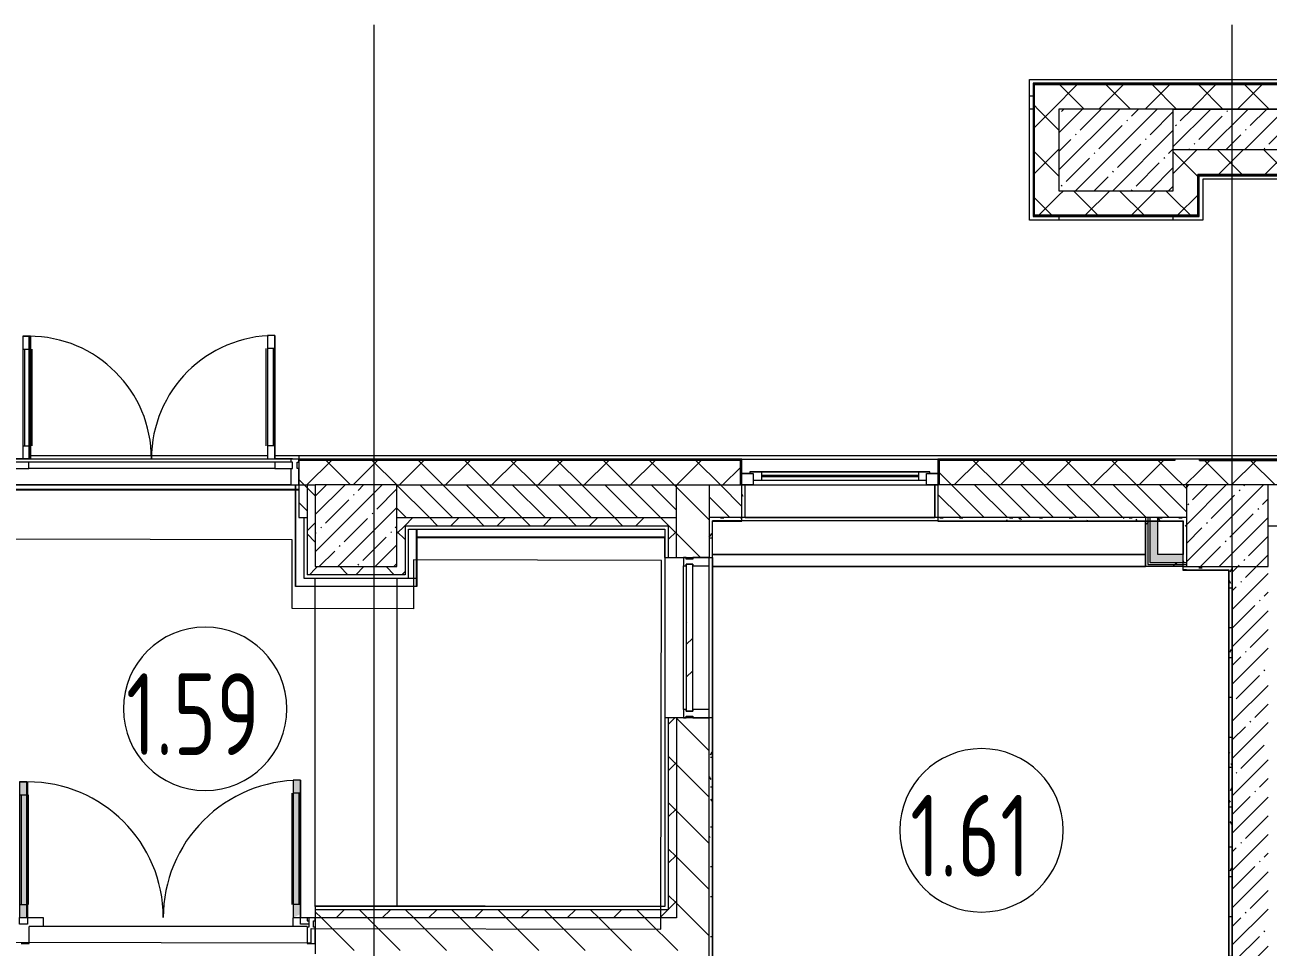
# Model space of a CAD drawing. Header units: millimetres. Extents: x -1113 to 415037, y -3642 to 354837.
# Drawn here: x 113889 to 121495, y 16135 to 21779 of the extents above; entities that cross this region are included whole.
import ezdxf

# ---------------------------------------------------------------- set-up
doc = ezdxf.new("R2010")
doc.units = ezdxf.units.MM
for name, color, linetype, lineweight in [('A-AREA-BNDY', 7, 'Continuous', 5), ('A-AREA-IDEN', 7, 'Continuous', 9), ('A-DETL-GENF', 7, 'Continuous', 9), ('A-FLOR', 7, 'Continuous', 9), ('A-GLAZ', 7, 'Continuous', 9), ('A-GLAZ-1', 7, 'Continuous', 5), ('A-GLAZ-CURT', 7, 'Continuous', 9), ('A-GLAZ-CURT-1', 7, 'Continuous', 5), ('A-GLAZ-CURT-2', 7, 'Continuous', 20), ('A-GLAZ-CWMG', 7, 'Continuous', 9), ('A-GLAZ-CWMG-1', 7, 'Continuous', 20), ('A-WALL', 7, 'Continuous', 5), ('I-WALL', 7, 'Continuous', 5), ('S-COLS', 7, 'Continuous', 9), ('S-COLS-1', 7, 'Continuous', 5), ('Оси', 7, 'Continuous', 9)]:
    doc.layers.add(name, color=color, linetype=linetype, lineweight=lineweight)
for name, color, linetype, lineweight, true_color in [('A-DOOR-1', 7, 'Continuous', 5, 0xc0c0c0), ('A-WALL-1', 9, 'Continuous', 5, 0x808080), ('A-WALL-FNSH-1', 9, 'Continuous', 5, 0x808080)]:
    doc.layers.add(name, color=color, linetype=linetype, lineweight=lineweight, true_color=true_color)
doc.layers.add('A-FLOR-PATT-1', color=7, linetype='Continuous', lineweight=9, true_color=0xeef6ff, transparency=0.5)
doc.styles.add('СПДС', font='ГОСТ тип А.ttf', dxfattribs={"width": 0.9})
pattern_1 = [(135, (64.7, -136.06), (-70.71068, -70.71068), [])]
pattern_2 = [(135, (64.7, -136.06), (-141.42136, -141.42136), [])]
pattern_3 = [(45, (64.7, -136.06), (-114.04925, 114.04925), []), (45, (178.75, -136.06), (-114.04925, 114.04925), [201.612, -40.322, 6.706, -33.617])]
pattern_4 = [(45, (64.7, -136.06), (-141.42136, 141.42136), []), (135, (64.7, -136.06), (-141.42136, -141.42136), [])]
pattern_5 = [(0, (64.7, -136.06), (243.84, 60.96), [20.117, -162.763, 20.117, -162.763, -975.36]), (0, (64.7, -136.06), (243.84, 60.96), [-365.76, 20.117, -345.643, 20.117, -162.763, -426.72]), (0, (64.7, -136.06), (243.84, 60.96), [-914.4, 20.117, -101.803, 20.117, -284.683]), (120, (156.14, -105.58), (-174.71291, 180.691634), [20.117, -162.763, 20.117, -162.763, -975.36]), (120, (156.14, -105.58), (-174.71291, 180.691634), [-365.76, 20.117, -345.643, 20.117, -162.763, -426.72]), (120, (156.14, -105.58), (-174.71291, 180.691634), [-914.4, 20.117, -101.803, 20.117, -284.683]), (240, (186.62, 16.34), (-69.12709, -241.651634), [20.117, -162.763, 20.117, -162.763, -975.36]), (240, (186.62, 16.34), (-69.12709, -241.651634), [-365.76, 20.117, -345.643, 20.117, -162.763, -426.72]), (240, (186.62, 16.34), (-69.12709, -241.651634), [-914.4, 20.117, -101.803, 20.117, -284.683])]
pattern_6 = [(45, (64.7, -136.06), (-212.132, 212.132), []), (135, (64.7, -136.06), (-212.132, -212.132), [])]

# ---------------------------------------------------------------- blocks, each defined once
blk = doc.blocks.new('Прямоугольный импост - Импост структурный с накладкой - 160мм-22852563-Объем проектирования 1 этажа')
at = {"layer": 'A-GLAZ-CWMG-1'}
for p, q in [((-50, 40), (-50, 140)), ((-50, 140), (0, 140)), ((0, 140), (0, 40)), ((-50, -17), (-50, 0)), ((-10, 40), (-10, 0)), ((0, 40), (-10, 40)), ((-10, 0), (0, 0)), ((0, 0), (0, -17)), ((0, -17), (-50, -17))]:
    blk.add_line(p, q, dxfattribs=at)
blk = doc.blocks.new('Дверь_Витражная_СКБ_2Ст - ВН-5-31911725-Объем проектирования 1 этажа')
at = {"layer": 'A-DETL-GENF'}
for p, q in [((-788, 770), (-743, 770)), ((-788, 770), (-788, 20)), ((-743, 770), (-788, 770)), ((-788, 770), (-788, 20)), ((-743, 770), (-743, 20)), ((-743, 20), (-743, 770)), ((752, 774), (707, 774)), ((707, 774), (707, 20)), ((752, 774), (707, 774)), ((707, 774), (707, 20)), ((752, 774), (752, 20)), ((752, 20), (752, 774)), ((-788, 690), (-743, 690)), ((-778, 690), (-778, 100)), ((-734, 690), (-734, 100)), ((698, 694), (698, 100)), ((752, 694), (707, 694)), ((742, 694), (742, 100)), ((-788, 100), (-743, 100)), ((752, 100), (707, 100)), ((-860, 20), (-860, 17)), ((-752, 20), (-860, 20)), ((-752, 20), (-860, 20)), ((-860, 20), (-860, 17)), ((-743, 20), (-788, 20)), ((-788, 20), (-743, 20)), ((-752, 17), (-752, 20)), ((-752, 17), (-752, 20)), ((707, 20), (752, 20)), ((707, 20), (752, 20)), ((752, 17), (752, 20)), ((752, 20), (860, 20)), ((752, 20), (752, 17)), ((860, 20), (752, 20)), ((860, 20), (860, 17)), ((860, 17), (860, 20))]:
    blk.add_line(p, q, dxfattribs=at)
at = {"layer": 'A-DOOR-1'}
for p, q in [((-752, 770), (-752, 20)), ((752, 774), (752, 20)), ((-752, 0), (-860, 0)), ((-860, 0), (-860, -40)), ((-752, -40), (-752, 0)), ((860, 0), (752, 0)), ((752, 0), (752, -40)), ((860, -40), (860, 0)), ((-860, -40), (-752, -40)), ((752, -40), (860, -40))]:
    blk.add_line(p, q, dxfattribs=at)
for centre, radius, start, end in [((-752, 20), 750, 360, 90), ((752, 20), 754, 90, 180)]:
    blk.add_arc(centre, radius, start, end, dxfattribs=at)
blk = doc.blocks.new('Прямоугольный импост - Импост структурный с накладкой - 160мм-24260934-Объем проектирования 1 этажа')
at = {"layer": 'A-GLAZ-CWMG'}
for p, q in [((115450.4, 19257), (113750.4, 19257)), ((115352.4, 19240), (113848.4, 19240)), ((115352.4, 19200), (113848.4, 19200)), ((115450.4, 19100), (113750.4, 19100))]:
    blk.add_line(p, q, dxfattribs=at)
blk = doc.blocks.new('Дверь_Витражная_остекление_ - ВВ-14 остекление-32472302-Объем проектирования 1 этажа')
at = {"layer": 'A-DETL-GENF'}
for p, q in [((-790, -20), (-835, -20)), ((-835, -860), (-835, -20)), ((-790, -20), (-835, -20)), ((-835, -20), (-835, -860)), ((-790, -860), (-790, -20)), ((-790, -860), (-790, -20)), ((840, -850), (840, -20)), ((840, -20), (840, -850)), ((885, -850), (885, -20)), ((885, -850), (885, -20)), ((-835, -100), (-790, -100)), ((-825, -780), (-825, -100)), ((-781, -780), (-781, -100)), ((831, -770), (831, -100)), ((885, -100), (840, -100)), ((875, -770), (875, -100)), ((-835, -780), (-790, -780)), ((885, -770), (840, -770)), ((-835, -860), (-790, -860)), ((-835, -860), (-790, -860)), ((885, -850), (840, -850)), ((840, -850), (885, -850))]:
    blk.add_line(p, q, dxfattribs=at)
at = {"layer": 'A-DOOR-1'}
for p, q in [((-885, 20), (-835, 20)), ((-885, -20), (-885, 20)), ((-835, 20), (-835, -20)), ((835, 20), (885, 20)), ((835, -20), (835, 20)), ((885, 20), (885, -20)), ((-835, -20), (-885, -20)), ((-835, -860), (-835, -20)), ((835, -850), (835, -20)), ((885, -20), (835, -20))]:
    blk.add_line(p, q, dxfattribs=at)
for centre, radius, start, end in [((-835, -20), 840, 270, 0), ((835, -20), 830, 180, 270)]:
    blk.add_arc(centre, radius, start, end, dxfattribs=at)
blk = doc.blocks.new('Прямоугольный импост - Импост структурный с накладкой - 160мм Темный-V78-Объем проектирования 1 этажа')
at = {"layer": 'A-GLAZ-CWMG-1'}
for p, q in [((-25, 0), (-25, 17)), ((-25, 17), (25, 17)), ((-15, 0), (-25, 0)), ((-15, -40), (-15, 0)), ((25, 0), (15, 0)), ((15, 0), (15, -40)), ((25, 17), (25, 0)), ((-25, -140), (-25, -40)), ((-25, -40), (-15, -40)), ((15, -40), (25, -40)), ((25, -40), (25, -140)), ((25, -140), (-25, -140))]:
    blk.add_line(p, q, dxfattribs=at)
blk = doc.blocks.new('Системная панель - Стекло - 40мм-24262626-Объем проектирования 1 этажа')
at = {"layer": 'A-GLAZ-CURT-1'}
h = blk.add_hatch(dxfattribs=at)
h.set_pattern_fill('FP_95', color=256, style=0, pattern_type=2)
h.set_pattern_definition([(135, (17965, -118070), (-565.6854, -565.6854), [400, -1200]), (135, (18165, -118470), (-565.6854, -565.6854), [1200, -400]), (135, (18365, -117670), (-565.6854, -565.6854), [400, -1200])])
h.paths.add_polyline_path([(450, 40), (-450, 40), (-450, 0), (450, 0)])
at = {"layer": 'A-GLAZ-CURT-2'}
for p, q in [((450, 40), (-450, 40)), ((-450, 40), (-450, 0)), ((-450, 0), (450, 0)), ((450, 0), (450, 40))]:
    blk.add_line(p, q, dxfattribs=at)
blk = doc.blocks.new('Прямоугольный импост - Импост структурный с накладкой - 160мм-20958586-Объем проектирования 1 этажа')
at = {"layer": 'A-GLAZ-CWMG'}
for p, q in [((117853, 17725), (117853, 18605)), ((118010, 17725), (118010, 18605))]:
    blk.add_line(p, q, dxfattribs=at)
blk = doc.blocks.new('Прямоугольный импост - Импост структурный с накладкой - 160мм-24262627-Объем проектирования 1 этажа')
at = {"layer": 'A-GLAZ-CWMG-1'}
for p, q in [((-50, 0), (-50, 17)), ((-50, 17), (0, 17)), ((-40, 0), (-50, 0)), ((-40, -40), (-40, 0)), ((0, 0), (-10, 0)), ((-10, 0), (-10, -40)), ((0, 17), (0, 0)), ((-50, -140), (-50, -40)), ((-50, -40), (-40, -40)), ((-10, -40), (0, -40)), ((0, -40), (0, -140)), ((0, -140), (-50, -140))]:
    blk.add_line(p, q, dxfattribs=at)
blk = doc.blocks.new('Прямоугольный импост - Импост структурный с накладкой - 160мм-24262628-Объем проектирования 1 этажа')
at = {"layer": 'A-GLAZ-CWMG-1'}
for p, q in [((0, 17), (-50, 17)), ((-50, 17), (-50, 0)), ((-50, 0), (-40, 0)), ((-40, 0), (-40, -40)), ((-10, -40), (-10, 0)), ((-10, 0), (0, 0)), ((0, 0), (0, 17)), ((-40, -40), (-50, -40)), ((-50, -40), (-50, -140)), ((0, -40), (-10, -40)), ((0, -140), (0, -40)), ((-50, -140), (0, -140))]:
    blk.add_line(p, q, dxfattribs=at)
blk = doc.blocks.new('120_Окно_СКБ_1Ст - 120_Окно_СКБ_1Ст_1200х2500_h_ с форточкой-22889524-Объем проектирования 1 этажа')
at = {"layer": 'A-GLAZ'}
for p, q in [((-600, 5), (-600, 75)), ((-600, 75), (-530, 75)), ((-530, 5), (-600, 5)), ((-530, 5), (-550, 5)), ((-550, 5), (-550, -5)), ((-530, 75), (-530, 5)), ((530, 45), (-530, 45)), ((-530, 45), (-530, 5)), ((-480, -5), (-480, 45)), ((480, -5), (480, 45)), ((530, 5), (530, 75)), ((530, 75), (600, 75)), ((530, 5), (530, 45)), ((600, 5), (530, 5)), ((550, 5), (530, 5)), ((550, -5), (550, 5)), ((600, 75), (600, 5)), ((-550, -5), (550, -5)), ((550, -5), (-550, -5))]:
    blk.add_line(p, q, dxfattribs=at)
at = {"layer": 'A-GLAZ-1'}
for p, q in [((600, 75), (-600, 75)), ((-600, 5), (-550, 5)), ((-480, 25), (480, 25)), ((480, 15), (-480, 15)), ((550, 5), (600, 5))]:
    blk.add_line(p, q, dxfattribs=at)
blk = doc.blocks.new('BSC_Колонна _Прямоугольная - 500х500-V132-Объем проектирования 1 этажа')
at = {"layer": 'S-COLS-1'}
h = blk.add_hatch(dxfattribs=at)
h.set_pattern_fill('FP_133', color=256, style=0, pattern_type=2)
h.set_pattern_definition([(45, (-115850.45, -18850), (-114.04925, 114.04925), []), (45, (-115736.4, -18850), (-114.04925, 114.04925), [201.613, -40.323, 6.706, -33.617])])
h.paths.add_polyline_path([(-125.9, -250), (250, -250), (249.6, 250), (-250, 250), (-250, -250), (-202, -250)])
for p, q in [((250, 250), (-250, 250)), ((-250, 250), (-250, -250)), ((250, -250), (250, 250)), ((-250, -250), (250, -250))]:
    blk.add_line(p, q, dxfattribs=at)
blk = doc.blocks.new('BSC_Колонна _Прямоугольная - 700х500-23282984-Объем проектирования 1 этажа')
at = {"layer": 'S-COLS-1'}
h = blk.add_hatch(dxfattribs=at)
h.set_pattern_fill('FP_134', color=256, style=0, pattern_type=2)
h.set_pattern_definition([(45, (-120500, -21150), (-114.04925, 114.04925), []), (45, (-120385.95, -21150), (-114.04925, 114.04925), [201.613, -40.323, 6.706, -33.617])])
h.paths.add_polyline_path([(-133.6, -250), (350, -250), (350, 250), (-350, 250), (-350, -250)])
for p, q in [((350, 250), (-350, 250)), ((-350, 250), (-350, -250)), ((350, -250), (350, 250)), ((-350, -250), (350, -250))]:
    blk.add_line(p, q, dxfattribs=at)
blk = doc.blocks.new('BSC_Колонна _Прямоугольная - 500х500-V182-Объем проектирования 1 этажа')
at = {"layer": 'S-COLS-1'}
h = blk.add_hatch(dxfattribs=at)
h.set_pattern_fill('FP_170', color=256, style=0, pattern_type=2)
h.set_pattern_definition([(45, (-121180, -18850), (-114.04925, 114.04925), []), (45, (-121065.95, -18850), (-114.04925, 114.04925), [201.613, -40.323, 6.706, -33.617])])
h.paths.add_polyline_path([(230, -250), (250, -250), (250, 250), (-250, 250), (-250, -250), (217.9, -250)])
for p, q in [((250, 250), (-250, 250)), ((-250, 250), (-250, -250)), ((250, -250), (250, 250)), ((-250, -250), (250, -250))]:
    blk.add_line(p, q, dxfattribs=at)
blk = doc.blocks.new('BSC_Колонна _Прямоугольная - 500х500-V193-Объем проектирования 1 этажа')
at = {"layer": 'S-COLS-1'}
for p, q in [((250, 250), (-250, 250)), ((-250, 250), (-250, -250)), ((250, -250), (250, 250)), ((-250, -250), (250, -250))]:
    blk.add_line(p, q, dxfattribs=at)
blk = doc.blocks.new('Прямоугольный импост - Импост структурный с накладкой - 160мм Темный-31239248-Объем проектирования 1 этажа')
at = {"layer": 'A-GLAZ-CWMG-1'}
for p, q in [((0, 17), (-50, 17)), ((-50, 17), (-50, 0)), ((-50, 0), (-40, 0)), ((-40, 0), (-40, -40)), ((-10, -40), (-10, 0)), ((-10, 0), (0, 0)), ((0, 0), (0, 17)), ((-40, -40), (-50, -40)), ((-50, -40), (-50, -140)), ((0, -40), (-10, -40)), ((0, -140), (0, -40)), ((-50, -140), (0, -140))]:
    blk.add_line(p, q, dxfattribs=at)
blk = doc.blocks.new('Зашивка приборов отопления2 - Зашивка приборов отопления-33269377-Объем проектирования 1 этажа')
at = {"layer": 'A-WALL'}
for p, q in [((119390, 18900), (118230, 18900)), ((120680.1, 18675), (120680.1, 18880)), ((118030, 18675), (120680.1, 18675)), ((120680.1, 18675), (118030, 18675)), ((120680.1, 18600), (120680.1, 18675)), ((118030, 18600), (120680.1, 18600))]:
    blk.add_line(p, q, dxfattribs=at)
blk = doc.blocks.new('Марка_Помещения - Номер-25198446-Объем проектирования 1 этажа')
at = {"layer": 'A-AREA-IDEN'}
for start, end in [(360, 180), (180, 360)]:
    blk.add_arc((0, 0), 2.5, start, end, dxfattribs=at)

msp = doc.modelspace()

# ---------------------------------------------------------------- hatches: boundary and pattern name
at = {"layer": 'A-FLOR-PATT-1'}
h = msp.add_hatch(color=256, dxfattribs=at)
h.paths.add_polyline_path([(115531.3, 16316.9), (115533.1, 16316.9), (115575.2, 16338.3), (115575.2, 17156.9), (115530.2, 17156.9), (115530.2, 16316.9)])
h.paths.add_polyline_path([(113855.2, 16316.9), (113900.2, 16316.9), (113900.2, 17146.9), (113855.2, 17146.9), (113855.2, 16643.8)])
h.paths.add_polyline_path([(111369, 16653.9), (111971.7, 16653.9), (111971.7, 16698.9), (111131.7, 16698.9), (111131.7, 16653.9), (111234.5, 16653.9)])
h.paths.add_polyline_path([(111181.2, 18328.9), (111961.7, 18328.9), (111961.7, 18373.9), (111131.7, 18373.9), (111131.7, 18328.9), (111147.3, 18328.9)])
at = {"layer": 'A-WALL'}
h = msp.add_hatch(dxfattribs=at)
h.set_pattern_fill('FP_24', color=256, style=0, pattern_type=2)
h.set_pattern_definition(pattern_4)
h.paths.add_polyline_path([(125144.7, 21263.9), (125144.7, 21413.9), (120064.7, 21413.9), (120064.7, 21263.9), (124894.7, 21263.9)])
h = msp.add_hatch(dxfattribs=at)
h.set_pattern_fill('FP_24', color=256, style=0, pattern_type=2)
h.set_pattern_definition(pattern_4)
h.paths.add_polyline_path([(120214.7, 20613.9), (120214.7, 21263.9), (120064.7, 21263.9), (120064.7, 20613.9)])
h = msp.add_hatch(dxfattribs=at)
h.set_pattern_fill('FP_24', color=256, style=0, pattern_type=2)
h.set_pattern_definition(pattern_4)
h.paths.add_polyline_path([(120914.7, 20613.9), (121064.7, 20613.9), (121064.7, 21013.9), (120914.7, 21013.9), (120914.7, 20763.9)])
h = msp.add_hatch(dxfattribs=at)
h.set_pattern_fill('FP_24', color=256, style=0, pattern_type=2)
h.set_pattern_definition(pattern_4)
h.paths.add_polyline_path([(124744.7, 20863.9), (124894.7, 20863.9), (124894.7, 21013.9), (121064.7, 21013.9), (121064.7, 20863.9), (121570.7, 20863.9), (123525.7, 20863.9)])
h = msp.add_hatch(dxfattribs=at)
h.set_pattern_fill('FP_24', color=256, style=0, pattern_type=2)
h.set_pattern_definition(pattern_4)
h.paths.add_polyline_path([(120431.1, 20613.9), (120914.7, 20613.9), (120914.7, 20763.9), (120214.7, 20763.9), (120214.7, 20613.9)])
h = msp.add_hatch(dxfattribs=at)
h.set_pattern_fill('FP_24', color=256, style=0, pattern_type=2)
h.set_pattern_definition(pattern_4)
h.paths.add_polyline_path([(115615.2, 18963.9), (118266.7, 18963.9), (118266.7, 19113.9), (115565.2, 19113.9), (115565.2, 18963.9), (115595.2, 18963.9)])
h.paths.add_polyline_path([(112885.2, 18963.9), (112865.2, 19100.1), (112865.2, 18963.9), (112870.5, 18963.9)])
h.paths.add_polyline_path([(120916.7, 18963.9), (120924.7, 18963.9), (120924.7, 19113.9), (119482.7, 19113.9), (119482.7, 18963.9), (120431.1, 18963.9)])
h.paths.add_polyline_path([(112965.2, 18963.9), (112973.5, 18963.9), (112955.2, 18988.9), (112963.7, 18967.7)])
h.paths.add_polyline_path([(112921, 19022.9), (112922.2, 19034.8), (112915.2, 19044.7), (112915.2, 19113.9), (112856.7, 19111.8), (112915.2, 19031)])
h = msp.add_hatch(dxfattribs=at)
h.set_pattern_fill('FP_24', color=256, style=0, pattern_type=2)
h.set_pattern_definition(pattern_4)
h.paths.add_polyline_path([(121074.7, 18963.9), (121074.7, 19121.9), (120924.7, 19121.9), (120924.7, 18963.9), (120994.7, 18963.9)])
h = msp.add_hatch(dxfattribs=at)
h.set_pattern_fill('FP_24', color=256, style=0, pattern_type=2)
h.set_pattern_definition(pattern_4)
h.paths.add_polyline_path([(124744.7, 18963.9), (124744.7, 19113.9), (121074.7, 19113.9), (121074.7, 18963.9), (124741.7, 18963.9)])
h = msp.add_hatch(dxfattribs=at)
h.set_pattern_fill('FP_2', color=256, style=0, pattern_type=2)
h.set_pattern_definition(pattern_1)
h.paths.add_polyline_path([(117874.7, 18763.9), (117874.7, 18963.9), (116165.2, 18963.9), (116165.2, 18763.9), (117852.3, 18763.9)])
h.paths.add_polyline_path([(115615.2, 18763.9), (115615.2, 18963.9), (115565.2, 18963.9), (115565.2, 18763.9), (115597.8, 18763.9)])
h.paths.add_polyline_path([(111482.1, 18763.9), (112815.2, 18763.9), (112815.2, 18963.9), (111114.7, 18963.9), (111114.7, 18763.9), (111244.1, 18763.9)])
h.paths.add_polyline_path([(112865.2, 18763.9), (112915.2, 18763.9), (112915.2, 18963.9), (112865.2, 18963.9), (112865.2, 18872.7)])
h = msp.add_hatch(dxfattribs=at)
h.set_pattern_fill('FP_2', color=256, style=0, pattern_type=2)
h.set_pattern_definition(pattern_1)
h.paths.add_polyline_path([(120994.7, 18763.9), (120994.7, 18963.9), (119474.7, 18961.9), (119474.7, 18763.9), (120974.7, 18763.9)])
h.paths.add_polyline_path([(118274.7, 18763.9), (118274.7, 18963.9), (118074.7, 18963.9), (118074.7, 18763.9), (118094.7, 18763.9)])
at = {"layer": 'I-WALL'}
h = msp.add_hatch(dxfattribs=at)
h.set_pattern_fill('FP_1', color=256, style=0, pattern_type=2)
h.set_pattern_definition(pattern_3)
h.paths.add_polyline_path([(124894.7, 21013.9), (124894.7, 21263.9), (120914.7, 21263.9), (120914.7, 21013.9), (123525.7, 21013.9)])
h = msp.add_hatch(dxfattribs=at)
h.set_pattern_fill('FP_24', color=256, style=0, pattern_type=2)
h.set_pattern_definition(pattern_4)
h.paths.add_polyline_path([(115615.2, 18413.9), (115665.2, 18413.9), (115664.7, 18963.9), (115615.2, 18963.9), (115615.2, 18420.1)])
h = msp.add_hatch(dxfattribs=at)
h.set_pattern_fill('FP_23', color=256, style=0, pattern_type=2)
h.set_pattern_definition(pattern_2)
h.paths.add_polyline_path([(117874.7, 16313.9), (118074.7, 16313.9), (118074.7, 17538.9), (117874.7, 17538.9), (117874.7, 16363.9)])
h.paths.add_polyline_path([(118074.7, 18518.9), (118074.7, 18963.9), (117874.7, 18963.9), (117874.7, 18518.9)])
h = msp.add_hatch(dxfattribs=at)
h.set_pattern_fill('FP_191', color=256, style=0, pattern_type=2)
h.set_pattern_definition(pattern_5)
h.paths.add_polyline_path([(118274.7, 18763.9), (118294.7, 18766.2), (118294.7, 18961.9), (118274.7, 18961.9), (118274.7, 18936.3)])
h = msp.add_hatch(dxfattribs=at)
h.set_pattern_fill('FP_24', color=256, style=0, pattern_type=2)
h.set_pattern_definition(pattern_4)
h.paths.add_polyline_path([(117792.5, 18713.9), (117824.7, 18714.2), (117824.7, 18763.9), (116165.2, 18763.9), (116165.2, 18713.9), (117336.5, 18713.9)])
h = msp.add_hatch(dxfattribs=at)
h.set_pattern_fill('FP_24', color=256, style=0, pattern_type=2)
h.set_pattern_definition(pattern_4)
h.paths.add_polyline_path([(116165.2, 18463.9), (116215.2, 18463.9), (116215.2, 18713.9), (116165.2, 18713.9), (116165.2, 18693.9)])
h = msp.add_hatch(dxfattribs=at)
h.set_pattern_fill('FP_24', color=256, style=0, pattern_type=2)
h.set_pattern_definition(pattern_4)
h.paths.add_polyline_path([(117874.7, 16363.9), (117874.7, 17538.9), (117824.7, 17538.9), (117824.7, 16363.9), (117871.2, 16363.9)])
h.paths.add_polyline_path([(117852.3, 18518.9), (117874.7, 18518.9), (117874.7, 18763.9), (117824.7, 18763.9), (117824.7, 18518.9)])
h = msp.add_hatch(dxfattribs=at)
h.set_pattern_fill('FP_191', color=256, style=0, pattern_type=2)
h.set_pattern_definition(pattern_5)
h.paths.add_polyline_path([(120961.7, 18743.9), (120974.7, 18743.9), (120974.7, 18763.9), (119474.7, 18763.9), (119474.7, 18743.9), (120946.9, 18743.9)])
h.paths.add_polyline_path([(118074.7, 18763.9), (118074.7, 18743.9), (118094.7, 18743.9)])
h.paths.add_polyline_path([(118274.7, 18743.9), (118274.7, 18763.9), (118074.7, 18763.9), (118095.7, 18743.9), (118266.7, 18743.9)])
h = msp.add_hatch(dxfattribs=at)
h.set_pattern_fill('FP_191', color=256, style=0, pattern_type=2)
h.set_pattern_definition(pattern_5)
h.paths.add_polyline_path([(118094.7, 13483.9), (118094.7, 14263.9), (118082.7, 14263.9), (118082.7, 14233.9), (118074.7, 14233.9), (118074.7, 13483.9)])
h.paths.add_polyline_path([(118094.7, 15213.9), (118094.7, 17538.9), (118074.7, 17538.9), (118074.7, 15243.9), (118082.7, 15243.9), (118082.7, 15213.9)])
h.paths.add_polyline_path([(118074.7, 18518.9), (118094.7, 18518.9), (118094.7, 18743.9), (118074.7, 18743.9), (118074.7, 18538.9)])
h = msp.add_hatch(dxfattribs=at)
h.set_pattern_fill('FP_192', color=256, style=0, pattern_type=2)
h.set_pattern_definition(pattern_6)
h.paths.add_polyline_path([(120757.8, 18476.4), (120756.7, 18743.9), (120745.3, 18743.9), (120745.3, 18476.4), (120754.7, 18476.4)])
h = msp.add_hatch(dxfattribs=at)
h.set_pattern_fill('FP_192', color=256, style=0, pattern_type=2)
h.set_pattern_definition(pattern_6)
h.paths.add_polyline_path([(120757.8, 18488.9), (120770.3, 18488.9), (120769.2, 18743.9), (120757.8, 18743.9), (120757.8, 18501.4)])
for points in [[(120770.3, 18538.9), (120820.3, 18538.9), (120820.3, 18743.9), (120770.3, 18743.9)], [(120946.9, 18488.9), (120974.7, 18488.9), (120974.7, 18538.9), (120770.3, 18538.9), (120770.3, 18488.9), (120916.7, 18488.9)]]:
    msp.add_hatch(color=256, dxfattribs=at).paths.add_polyline_path(points)
h = msp.add_hatch(dxfattribs=at)
h.set_pattern_fill('FP_191', color=256, style=0, pattern_type=2)
h.set_pattern_definition(pattern_5)
h.paths.add_polyline_path([(120974.7, 18488.9), (120994.7, 18488.9), (120994.7, 18763.9), (120974.7, 18742.9), (120974.7, 18538.9)])
h.paths.add_polyline_path([(120974.7, 18743.9), (120994.7, 18763.9), (120974.7, 18763.9)])
h = msp.add_hatch(dxfattribs=at)
h.set_pattern_fill('FP_192', color=256, style=0, pattern_type=2)
h.set_pattern_definition(pattern_6)
h.paths.add_polyline_path([(120961.7, 18476.4), (120994.7, 18476.4), (120994.7, 18488.9), (120757.8, 18488.9), (120757.8, 18476.4), (120946.9, 18476.4)])
h = msp.add_hatch(dxfattribs=at)
h.set_pattern_fill('FP_24', color=256, style=0, pattern_type=2)
h.set_pattern_definition(pattern_4)
h.paths.add_polyline_path([(116159.8, 18413.9), (116215.2, 18413.9), (116215.2, 18463.9), (115665.2, 18463.9), (115665.2, 18413.9), (115789.2, 18413.9)])
h = msp.add_hatch(dxfattribs=at)
h.set_pattern_fill('FP_192', color=256, style=0, pattern_type=2)
h.set_pattern_definition(pattern_6)
h.paths.add_polyline_path([(120961.7, 18463.9), (120994.7, 18463.9), (120994.7, 18476.4), (120745.3, 18476.4), (120745.3, 18463.9), (120946.9, 18463.9)])
h = msp.add_hatch(dxfattribs=at)
h.set_pattern_fill('FP_191', color=256, style=0, pattern_type=2)
h.set_pattern_definition(pattern_5)
h.paths.add_polyline_path([(121253.5, 18443.9), (121254.7, 18443.9), (121254.6, 18463.9), (120974.7, 18463.9), (120974.7, 18443.9), (121241.7, 18443.9)])
h = msp.add_hatch(dxfattribs=at)
h.set_pattern_fill('FP_191', color=256, style=0, pattern_type=2)
h.set_pattern_definition(pattern_5)
h.paths.add_polyline_path([(121274.7, 13783.9), (121274.7, 18463.9), (121254.7, 18442.9), (121254.7, 13783.9)])
h.paths.add_polyline_path([(121254.7, 18443.9), (121274.7, 18463.9), (121254.7, 18463.9)])
h = msp.add_hatch(dxfattribs=at)
h.set_pattern_fill('FP_1', color=256, style=0, pattern_type=2)
h.set_pattern_definition(pattern_3)
h.paths.add_polyline_path([(121274.7, 10243.9), (121494.7, 10243.9), (121494.7, 10688.9), (121274.7, 10688.9), (121274.7, 10246.7)])
h.paths.add_polyline_path([(121444.7, 12088.9), (121494.7, 12088.9), (121494.7, 13263.9), (121274.7, 13263.9), (121274.7, 12088.9), (121414.7, 12088.9)])
h.paths.add_polyline_path([(121274.7, 13763.9), (121494.7, 13763.9), (121494.7, 18463.9), (121274.7, 18463.9), (121274.7, 13783.9)])
h = msp.add_hatch(dxfattribs=at)
h.set_pattern_fill('FP_24', color=256, style=0, pattern_type=2)
h.set_pattern_definition(pattern_4)
h.paths.add_polyline_path([(117804.7, 16313.9), (117874.7, 16313.9), (117874.7, 16363.9), (115665.2, 16363.9), (115665.2, 16313.9), (117336.5, 16313.9)])
h = msp.add_hatch(dxfattribs=at)
h.set_pattern_fill('FP_23', color=256, style=0, pattern_type=2)
h.set_pattern_definition(pattern_2)
h.paths.add_polyline_path([(115915.2, 16113.9), (118074.7, 16113.9), (118074.7, 16313.9), (115665.2, 16313.9), (115665.3, 16113.9)])

# ---------------------------------------------------------------- linework, layer by layer
msp.add_lwpolyline([(112915.2, 18935), (115565.2, 18935)])
at = {"layer": 'A-AREA-BNDY', "flags": 128}
msp.add_lwpolyline([(115524.5, 18628.3), (112916.5, 18634.5), (112916.2, 18513.5), (111215.8, 18517.5), (111215.3, 18338), (111091.3, 18338.2), (111086.2, 16171.8), (115629.7, 16161.1), (115639.7, 16161.1), (115639.9, 16250.1), (117778.4, 16245), (117783.7, 18502), (116266.2, 18505.6), (116265.5, 18205.6), (115523.5, 18207.3)], close=True, dxfattribs=at)
at = {"layer": 'A-FLOR'}
for p, q in [((112967.4, 18963.9), (115515.2, 18963.9)), ((115595.2, 18763.9), (115595.2, 18393.9)), ((116285.2, 18393.9), (116285.2, 18693.9)), ((116285.2, 18693.9), (117804.7, 18693.9)), ((117804.7, 18518.9), (117804.7, 16383.9)), ((120744.8, 18463.9), (118094.7, 18463.9)), ((118094.7, 18463.9), (118094.7, 15213.9)), ((120974.7, 18463.9), (120745.3, 18463.9)), ((121254.7, 13783.9), (121254.7, 18442.9)), ((115595.2, 18393.9), (115665.1, 18393.9)), ((115665.2, 16383.9), (115665.2, 18393.9)), ((115665.2, 18393.9), (116285.2, 18393.9)), ((116165.2, 18393.9), (116165.2, 16383.9)), ((117803.7, 16383.9), (115665.2, 16383.9)), ((114003.2, 16313.9), (113905.2, 16313.9)), ((114003.2, 16261.9), (114003.2, 16313.9)), ((115575.2, 16313.9), (115527.2, 16313.9)), ((115527.2, 16313.9), (115527.2, 16261.9)), ((115664.9, 16313.9), (115625.2, 16313.9)), ((115615.2, 16261.9), (113915.2, 16261.9)), ((113915.2, 16156.9), (113915.2, 16261.9)), ((115615.2, 16261.9), (115615.2, 16156.9)), ((113865.2, 16156.9), (113915.2, 16156.9))]:
    msp.add_line(p, q, dxfattribs=at)
at = {"layer": 'A-WALL'}
for p, q in [((120034.7, 21443.9), (125324.7, 21443.9)), ((120034.7, 20583.9), (120034.7, 21443.9)), ((120061.7, 21416.9), (125297.7, 21416.9)), ((120061.7, 20610.9), (120061.7, 21416.9)), ((120064.7, 21413.9), (125294.7, 21413.9)), ((120064.7, 20613.9), (120064.7, 21413.9)), ((120056.7, 21342.9), (120034.7, 21342.9)), ((120056.7, 21263.9), (120034.7, 21263.9)), ((124744.7, 20863.9), (121064.7, 20863.9)), ((121064.7, 20613.9), (121064.7, 20863.9)), ((124741.7, 20860.9), (121067.7, 20860.9)), ((121067.7, 20610.9), (121067.7, 20860.9)), ((121072.7, 20860.9), (121072.7, 20855.9)), ((124736.7, 20833.9), (121094.7, 20833.9)), ((121094.7, 20833.9), (121094.7, 20583.9)), ((121064.7, 20613.9), (120064.7, 20613.9)), ((121094.7, 20583.9), (120034.7, 20583.9)), ((121067.7, 20610.9), (120061.7, 20610.9)), ((120214.7, 20605.9), (120214.7, 20583.9)), ((120914.7, 20583.9), (120914.7, 20605.9)), ((113922.2, 19143.9), (115372.2, 19143.9)), ((115417.2, 19143.9), (124736.8, 19143.9)), ((115565.2, 19143.9), (115565.2, 19121.9)), ((118269.7, 19116.9), (115565.2, 19116.9)), ((118266.7, 19113.9), (115565.2, 19113.9)), ((118266.7, 18963.9), (118266.7, 19113.9)), ((118269.7, 18963.9), (118269.7, 19116.9)), ((118274.7, 19121.9), (119474.7, 19121.9)), ((119479.7, 19116.9), (119479.7, 18963.9)), ((120921.7, 19116.9), (119479.7, 19116.9)), ((120924.7, 19113.9), (119482.7, 19113.9)), ((119482.7, 19113.9), (119482.7, 18963.9)), ((120916.7, 19116.9), (120916.7, 19121.9)), ((120921.7, 19121.9), (120921.7, 19116.9)), ((120924.7, 19121.9), (120924.7, 19113.9)), ((121074.7, 19113.9), (121074.7, 19121.9)), ((121074.7, 19116.9), (124741.7, 19116.9)), ((121074.7, 19113.9), (124744.7, 19113.9)), ((115565.2, 18963.9), (115665.2, 18963.9)), ((115615.2, 18963.9), (115615.2, 18413.9)), ((116165.2, 18963.9), (118274.7, 18963.9)), ((117874.7, 18518.9), (117874.7, 18963.9)), ((120994.7, 18963.9), (119474.7, 18963.9)), ((115595.2, 18763.9), (115615.2, 18763.9)), ((116215.2, 18713.9), (117824.7, 18713.9)), ((116215.2, 18713.9), (116215.2, 18413.9)), ((117824.7, 18713.9), (117824.7, 18518.9)), ((118094.7, 18518.9), (118094.7, 18743.9)), ((118274.7, 18743.9), (118094.7, 18743.9)), ((119474.7, 18743.9), (120974.7, 18743.9)), ((120757.8, 18763.9), (120757.8, 18476.4)), ((120770.3, 18763.9), (120770.3, 18488.9)), ((120974.7, 18743.9), (120974.7, 18538.9)), ((117804.7, 18518.9), (117804.7, 18643.9)), ((120770.3, 18488.9), (120994.7, 18488.9)), ((116215.2, 18413.9), (115615.2, 18413.9)), ((120757.8, 18476.4), (120994.7, 18476.4)), ((120994.7, 18443.9), (121254.7, 18443.9)), ((121254.7, 18443.9), (121254.7, 18442.9)), ((117824.7, 17538.9), (117824.7, 16363.9)), ((117874.7, 17538.9), (117874.7, 16313.9)), ((117824.7, 16363.9), (115665.2, 16363.9)), ((117803.7, 16383.9), (117803.7, 16384.9)), ((117804.7, 16383.9), (117803.7, 16383.9))]:
    msp.add_line(p, q, dxfattribs=at)
at = {"layer": 'A-WALL-1'}
for p, q in [((124894.7, 21263.9), (120914.7, 21263.9)), ((120914.7, 21263.9), (125144.7, 21263.9)), ((124894.7, 21013.9), (120914.7, 21013.9)), ((115565.2, 19113.9), (115565.2, 18763.9)), ((121074.7, 19121.9), (120924.7, 19121.9)), ((118074.7, 18963.9), (118074.7, 18518.9)), ((118274.7, 18743.9), (118274.7, 18963.9)), ((118294.7, 18961.9), (118274.7, 18961.9)), ((118294.7, 18763.9), (118294.7, 18961.9)), ((119454.7, 18961.9), (119454.7, 18763.9)), ((119474.7, 18961.9), (119454.7, 18961.9)), ((119474.7, 18963.9), (119474.7, 18743.9)), ((124736.7, 18963.9), (121494.7, 18963.9)), ((115565.2, 18763.9), (115595.2, 18763.9)), ((116165.2, 18763.9), (117874.7, 18763.9)), ((118294.7, 18763.9), (118074.7, 18763.9)), ((120994.7, 18763.9), (119454.7, 18763.9)), ((120745.3, 18763.9), (120745.3, 18463.9)), ((120820.3, 18538.9), (120820.3, 18763.9)), ((121494.7, 18713.9), (124894.7, 18713.9)), ((117824.7, 18518.9), (118094.7, 18518.9)), ((120974.7, 18538.9), (120820.3, 18538.9)), ((120974.7, 18463.9), (120994.7, 18463.9)), ((121274.7, 18463.9), (121274.7, 13763.9)), ((121274.7, 13763.9), (121274.7, 18463.9)), ((118094.7, 17538.9), (117824.7, 17538.9)), ((118074.7, 15243.9), (118074.7, 17538.9)), ((115665.2, 16363.9), (115665.2, 16093.9)), ((117874.7, 16313.9), (115665.2, 16313.9))]:
    msp.add_line(p, q, dxfattribs=at)
at = {"layer": 'A-WALL-FNSH-1'}
for p, q in [((125302.7, 21421.9), (120056.7, 21421.9)), ((120056.7, 21421.9), (120056.7, 20605.9)), ((121072.7, 20855.9), (124736.7, 20855.9)), ((121072.7, 20605.9), (121072.7, 20855.9)), ((120056.7, 20605.9), (121072.7, 20605.9)), ((118274.7, 19121.9), (115565.2, 19121.9)), ((115565.2, 19121.9), (115565.2, 19113.9)), ((118274.7, 18963.9), (118274.7, 19121.9)), ((120924.7, 19121.9), (119474.7, 19121.9)), ((119474.7, 19121.9), (119474.7, 18963.9)), ((124736.7, 19121.9), (121074.7, 19121.9)), ((118295.7, 18961.9), (118294.7, 18961.9)), ((118295.7, 18763.9), (118295.7, 18961.9)), ((119453.7, 18961.9), (119453.7, 18763.9)), ((119454.7, 18961.9), (119453.7, 18961.9)), ((118095.7, 15213.9), (118095.7, 18742.9)), ((118095.7, 18742.9), (118274.7, 18742.9)), ((118274.7, 18742.9), (118274.7, 18743.9)), ((118294.7, 18763.9), (118295.7, 18763.9)), ((119453.7, 18763.9), (119454.7, 18763.9)), ((119474.7, 18743.9), (119474.7, 18742.9)), ((119474.7, 18742.9), (120973.7, 18742.9)), ((120973.7, 18742.9), (120973.7, 18442.9)), ((116235.2, 18693.9), (116285.2, 18693.9)), ((116235.2, 18393.9), (116235.2, 18693.9)), ((117804.7, 18643.9), (116286.2, 18643.9)), ((116286.2, 18642.9), (117803.7, 18642.9)), ((117803.7, 18642.9), (117803.7, 16385.9)), ((117804.7, 18693.9), (117804.7, 18643.9)), ((117804.7, 18518.9), (117824.7, 18518.9)), ((120974.7, 18443.9), (120974.7, 18538.9)), ((120973.7, 18442.9), (121253.7, 18442.9)), ((120994.7, 18443.9), (120974.7, 18443.9)), ((121253.7, 18442.9), (121253.7, 13784.9)), ((115665.1, 18393.9), (115665.2, 18393.9)), ((117824.7, 17538.9), (117804.7, 17538.9)), ((116704.2, 16385.9), (115665.2, 16385.9)), ((116704.2, 16384.9), (115665.2, 16384.9)), ((115665.2, 16383.9), (115665.2, 16363.9)), ((116704.2, 16384.9), (116704.2, 16383.9))]:
    msp.add_line(p, q, dxfattribs=at)
at = {"layer": 'I-WALL'}
for p, q in [((115544.2, 18342.9), (115544.2, 18963.9)), ((115545.2, 18963.9), (115545.2, 18343.9)), ((119474.7, 18743.9), (118274.7, 18743.9)), ((118295.7, 18763.9), (119453.7, 18763.9)), ((116286.2, 18693.9), (116286.2, 18342.9)), ((118094.7, 18518.9), (118094.7, 18463.9)), ((116286.2, 18342.9), (115544.2, 18342.9)), ((115545.2, 18343.9), (116285.2, 18343.9)), ((116285.2, 18343.9), (116285.2, 18393.9)), ((116704.2, 16385.9), (116704.2, 16384.9)), ((116704.2, 16385.9), (117803.7, 16385.9)), ((117803.7, 16384.9), (116704.2, 16384.9)), ((117803.7, 16384.9), (117803.7, 16385.9))]:
    msp.add_line(p, q, dxfattribs=at)
at = {"layer": 'Оси'}
for points in [[(116024.7, -2042.3), (116024.7, 2957.7), (116024.7, 16779), (116024.7, 21779)], [(121274.7, -2042.3), (121274.7, 2957.7), (121274.7, 16779), (121274.7, 21779)]]:
    msp.add_lwpolyline(points, dxfattribs=at)

# ---------------------------------------------------------------- block references
at = {"layer": 'A-AREA-IDEN', "xscale": 199.9999999999999, "yscale": 199.9999999999999, "zscale": 199.9999999999999}
for p in [(114991.6, 17594.1), (119741.1, 16850.4)]:
    msp.add_blockref('Марка_Помещения - Номер-25198446-Объем проектирования 1 этажа', p, dxfattribs=at)
at = {"layer": 'A-DOOR-1'}
msp.add_blockref('Дверь_Витражная_СКБ_2Ст - ВН-5-31911725-Объем проектирования 1 этажа', (114665.2, 19103.9), dxfattribs=at)
at = {"layer": 'A-DOOR-1', "rotation": 180}
msp.add_blockref('Дверь_Витражная_остекление_ - ВВ-14 остекление-32472302-Объем проектирования 1 этажа', (114740.2, 16296.9), dxfattribs=at)
at = {"layer": 'A-GLAZ', "color": 3, "rotation": 180}
msp.add_blockref('120_Окно_СКБ_1Ст - 120_Окно_СКБ_1Ст_1200х2500_h_ с форточкой-22889524-Объем проектирования 1 этажа', (118874.7, 19038.9), dxfattribs=at)
at = {"layer": 'A-GLAZ-CURT', "rotation": 269.9999999999995}
msp.add_blockref('Системная панель - Стекло - 40мм-24262626-Объем проектирования 1 этажа', (117934.7, 18028.9), dxfattribs=at)
at = {"layer": 'A-GLAZ-CWMG'}
for name, p in [('Прямоугольный импост - Импост структурный с накладкой - 160мм-24260934-Объем проектирования 1 этажа', (64.7, -136.1)), ('Прямоугольный импост - Импост структурный с накладкой - 160мм-20958586-Объем проектирования 1 этажа', (64.7, -136.1)), ('Прямоугольный импост - Импост структурный с накладкой - 160мм Темный-31239248-Объем проектирования 1 этажа', (115665.2, 16296.9))]:
    msp.add_blockref(name, p, dxfattribs=at)
at = {"layer": 'A-GLAZ-CWMG', "extrusion": (0, 0, -1)}
for name, p, rotation in [('Прямоугольный импост - Импост структурный с накладкой - 160мм-22852563-Объем проектирования 1 этажа', (-115565.2, 19103.9), 180), ('Прямоугольный импост - Импост структурный с накладкой - 160мм-24262627-Объем проектирования 1 этажа', (-117934.7, 17538.9), 270.0000000000005)]:
    msp.add_blockref(name, p, dxfattribs=dict(at, rotation=rotation))
at = {"layer": 'A-GLAZ-CWMG', "rotation": 89.99999999999955}
msp.add_blockref('Прямоугольный импост - Импост структурный с накладкой - 160мм-24262628-Объем проектирования 1 этажа', (117934.7, 18518.9), dxfattribs=at)
at = {"layer": 'A-GLAZ-CWMG', "extrusion": (0, 0, -1)}
msp.add_blockref('Прямоугольный импост - Импост структурный с накладкой - 160мм Темный-V78-Объем проектирования 1 этажа', (-115640.2, 16296.9), dxfattribs=at)
at = {"layer": 'A-WALL'}
msp.add_blockref('Зашивка приборов отопления2 - Зашивка приборов отопления-33269377-Объем проектирования 1 этажа', (64.7, -136.1), dxfattribs=at)
at = {"layer": 'S-COLS'}
for name, p in [('BSC_Колонна _Прямоугольная - 700х500-23282984-Объем проектирования 1 этажа', (120564.7, 21013.9)), ('BSC_Колонна _Прямоугольная - 500х500-V132-Объем проектирования 1 этажа', (115915.2, 18713.9)), ('BSC_Колонна _Прямоугольная - 500х500-V182-Объем проектирования 1 этажа', (121244.7, 18713.9)), ('BSC_Колонна _Прямоугольная - 500х500-V193-Объем проектирования 1 этажа', (121244.7, 18713.9))]:
    msp.add_blockref(name, p, dxfattribs=at)

# ---------------------------------------------------------------- texts
at = {"layer": 'A-AREA-IDEN', "char_height": 500, "attachment_point": 1, "style": 'СПДС'}
for s, insert, width in [('1.59', (114507.9, 17811.2), 1212.151), ('1.61', (119305, 17067.5), 1096.708)]:
    msp.add_mtext(s, dxfattribs=dict(at, insert=insert, width=width))

doc.saveas('drawing.dxf')
